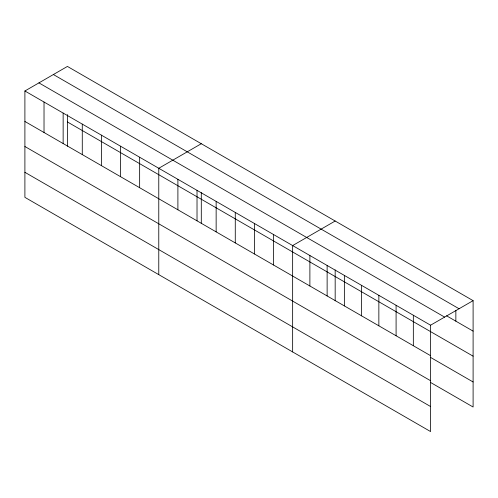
<?xml version="1.0" encoding="UTF-8"?>
<svg xmlns="http://www.w3.org/2000/svg" width="498" height="498" viewBox="0 0 498 498"><rect width="100%" height="100%" fill="white"/><g stroke="black" fill="none" stroke-linecap="round" stroke-linejoin="round"><path stroke-width="0.75" d="M24.9 90.985L430.577 325.2L430.577 431.567L24.9 197.351L24.9 90.985L67.423 66.433L473.1 300.649L473.1 407.015L430.658 382.514M201.298 143.723L158.775 168.274L158.775 274.641M335.173 221.019L292.643 245.57L292.643 351.93M430.577 325.2L473.1 300.649M53.392 74.538L459.069 308.754M446.575 315.813L473.1 331.126M38.931 82.886L444.608 317.095M67.423 121.954L473.1 356.17M24.9 121.462L430.577 355.678M430.658 357.471L473.1 381.972M24.9 146.505L430.577 380.721M24.9 172.308L430.577 406.524M455.857 310.509L455.857 321.173M413.334 315.246L413.334 345.724M396.091 305.293L396.091 335.77M378.854 295.339L378.854 325.817M361.61 285.385L361.61 315.863M344.367 275.431L344.367 305.909M335.173 269.91L335.173 300.823M327.13 265.478L327.13 295.955M309.887 255.524L309.887 286.001M273.52 234.527L273.52 265.004M254.397 223.484L254.397 253.961M235.274 212.441L235.274 242.924M216.144 201.404L216.144 231.881M201.298 192.62L201.298 223.534M197.021 190.361L197.021 220.838M177.898 179.317L177.898 209.795M139.645 157.237L139.645 187.715M120.522 146.194L120.522 176.672M101.399 135.151L101.399 165.629M82.276 124.108L82.276 154.592M67.423 114.59L67.423 146.238M63.146 113.071L63.146 143.549M44.023 102.028L44.023 132.505"/></g></svg>
